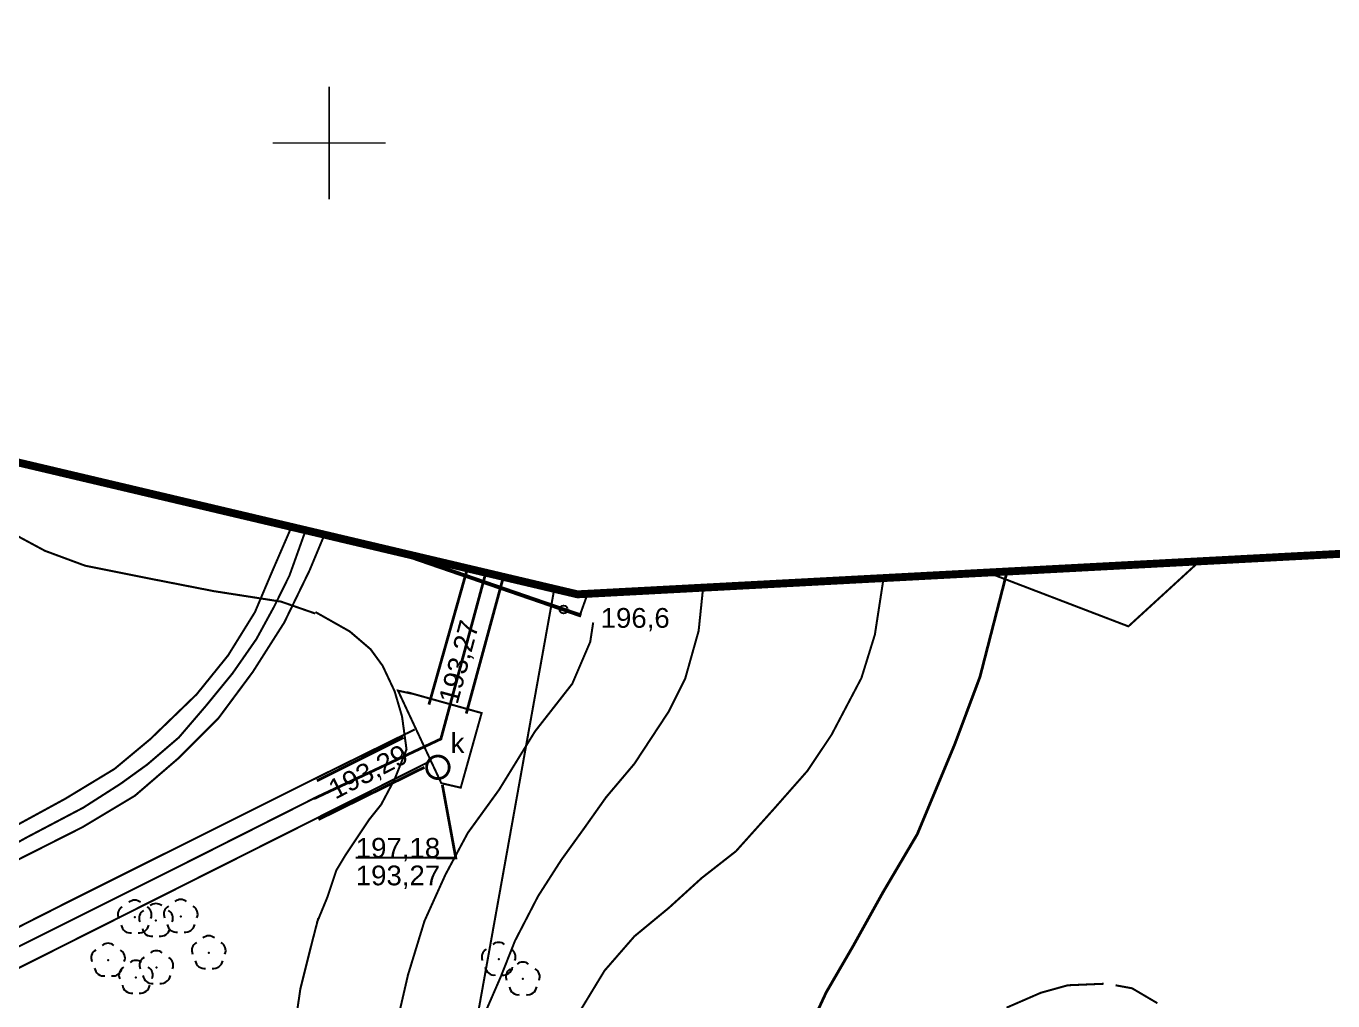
# Model space of a CAD drawing. Extents: x 7572697 to 7573818, y 5546684 to 5547005.
# Drawn here: x 7572786.6 to 7572844.5, y 5546962 to 5547005.2 of the extents above; entities that cross this region are included whole.
import ezdxf
from ezdxf.enums import TextEntityAlignment as Align

# ---------------------------------------------------------------- set-up
doc = ezdxf.new("R2010")
doc.units = 0
doc.header["$MEASUREMENT"] = 0
doc.linetypes.add('1', pattern=[2, 1, -1])
doc.linetypes.add('901', pattern=[0])
doc.styles.add('STYL_ARIAL', font='Arial', dxfattribs={"oblique": 0.1})

# ---------------------------------------------------------------- blocks, each defined once
blk = doc.blocks.new('922')
at = {"color": 0}
for centre, radius, start, end in [((0, 0.35), 0.4, 50.114, 129.886), ((-0.35, 0.1), 0.4, 119.84816, 203.51949), ((0.35, 0.1), 0.4, 336.88451, 60.15184), ((-0.2, -0.3), 0.4, 187.477, 278.47884), ((0.2, -0.275), 0.425, 262.64593, 349.62892)]:
    blk.add_arc(centre, radius, start, end, dxfattribs=at)
blk.add_point((0, 0), dxfattribs=at)

msp = doc.modelspace()

# ---------------------------------------------------------------- linework, layer by layer
at = {"color": 0}
msp.add_line((7572801.1798, 5546968.333), (7572804.8548, 5546968.333), dxfattribs=at)
at = {"color": 6, "const_width": 0.35}
msp.add_lwpolyline([(7572705, 5547005), (7572811, 5546980), (7572924, 5546986), (7573270, 5546892)], dxfattribs=at)
at = {"color": 1, "const_width": 0.065}
for points in [[(7572800, 5546997.5), (7572800, 5547002.5)], [(7572800, 5546997.5), (7572800, 5547002.5)], [(7572797.5, 5547000), (7572802.5, 5547000)], [(7572797.5, 5547000), (7572802.5, 5547000)]]:
    msp.add_lwpolyline(points, dxfattribs=at)
at = {"color": 37}
for points, const_width in [([(7572799.3881, 5546979.1494), (7572797.8667, 5546979.6786), (7572794.8902, 5546980.1416), (7572791.8475, 5546980.7369), (7572789.2016, 5546981.2661), (7572787.4157, 5546981.9275), (7572785.6959, 5546982.8536), (7572784.373, 5546983.8458), (7572783.3808, 5546984.8379), (7572782.7194, 5546985.8301), (7572782.2563, 5546986.8223)], 0.09), ([(7572798.9614, 5546982.8393), (7572798.2441, 5546980.8328), (7572797.5748, 5546979.4765), (7572796.7811, 5546978.0213), (7572795.7228, 5546976.4999), (7572794.5321, 5546975.0447), (7572793.3415, 5546973.6557), (7572791.9525, 5546972.4651), (7572790.7618, 5546971.6052), (7572789.1082, 5546970.5468), (7572786.5946, 5546969.2239), (7572784.2134, 5546967.901)], 0.09), ([(7572806.9345, 5546980.935), (7572804.9501, 5546973.5928), (7572799.3277, 5546970.947)], 0.125), ([(7572830.0194, 5546980.9747), (7572828.8288, 5546976.3445), (7572827.7043, 5546973.3415), (7572826.0507, 5546969.3727), (7572824.5293, 5546966.793), (7572823.2064, 5546964.4118), (7572822.0158, 5546962.3613), (7572821.1559, 5546960.5092)], 0.125), ([(7572816.5653, 5546980.3), (7572816.3669, 5546978.3818), (7572815.7716, 5546976.2651), (7572815.0439, 5546974.8099), (7572813.5226, 5546972.4948), (7572812.2658, 5546971.0065), (7572811.3067, 5546969.6505), (7572810.2814, 5546968.2284), (7572809.2562, 5546966.6277), (7572808.2309, 5546964.6433), (7572807.6025, 5546963.0558), (7572806.9411, 5546961.5344)], 0.09), ([(7572799.3939, 5546979.2152), (7572800.9153, 5546978.3553), (7572801.8413, 5546977.5616), (7572802.3705, 5546976.834), (7572802.8996, 5546975.7095), (7572803.2304, 5546974.585), (7572803.4288, 5546973.1298), (7572802.8996, 5546971.8069), (7572802.3043, 5546970.6824), (7572801.7751, 5546970.0209), (7572801.246, 5546969.2272), (7572800.7168, 5546968.4334), (7572800.3199, 5546967.772), (7572799.9231, 5546966.5814), (7572799.46, 5546965.4569)], 0.09), ([(7572719.0202, 5546926.6525), (7572720.8061, 5546927.7108), (7572722.5921, 5546928.5707), (7572730.1988, 5546935.4499), (7572731.191, 5546936.1113), (7572731.8525, 5546936.9448), (7572744.2879, 5546943.3609), (7572755.4004, 5546948.9172), (7572782.7318, 5546962.6358), (7572793.4474, 5546967.9936), (7572799.6122, 5546971.1025)], 0.09), ([(7572799.46, 5546947.9812), (7572799.0574, 5546951.0772), (7572798.5944, 5546953.9876), (7572798.3298, 5546957.5594), (7572798.3298, 5546959.8084), (7572798.7267, 5546962.5204), (7572799.1897, 5546964.3725), (7572799.5204, 5546965.6557)], 0.09)]:
    msp.add_lwpolyline(points, dxfattribs=dict(at, const_width=const_width))
at = {"color": 37, "linetype": '1'}
for points, const_width in [([(7572722.4597, 5546933.9153), (7572723.1212, 5546935.2382), (7572723.9149, 5546936.2965), (7572724.9071, 5546937.2226), (7572727.0238, 5546938.4794), (7572736.6149, 5546943.2419), (7572749.4472, 5546949.5919), (7572767.3992, 5546958.7332), (7572789.0817, 5546969.6869), (7572791.3968, 5546971.076), (7572793.3151, 5546972.7297), (7572795.101, 5546974.5156), (7572796.6224, 5546976.5661), (7572798.0114, 5546978.7489), (7572799.1359, 5546981.064), (7572799.7974, 5546982.6515)], 0.09), ([(7572798.3025, 5546982.9161), (7572797.4426, 5546980.9317), (7572796.715, 5546979.2119), (7572795.5244, 5546977.2937), (7572794.1353, 5546975.5739), (7572792.0848, 5546973.5895), (7572790.4973, 5546972.2666), (7572788.3145, 5546970.9437), (7572785.4041, 5546969.3562)], 0.09), ([(7572806.1408, 5546981.1996), (7572804.421, 5546975.1142)], 0.125), ([(7572806.0746, 5546974.7173), (7572807.7282, 5546980.8027)], 0.125), ([(7572824.569, 5546980.7895), (7572824.1721, 5546978.2098), (7572823.5768, 5546976.2916), (7572822.2539, 5546973.778), (7572821.1956, 5546972.1905), (7572819.7404, 5546970.5369), (7572818.0206, 5546968.6187), (7572816.4992, 5546967.4281), (7572815.044, 5546966.1051), (7572813.5227, 5546964.8484), (7572812.1997, 5546963.327), (7572811.0753, 5546961.4749)], 0.09), ([(7572811.697, 5546978.7522), (7572811.5647, 5546977.8923), (7572810.771, 5546976.0402), (7572809.1173, 5546973.9236), (7572807.5298, 5546971.3439), (7572806.1408, 5546969.4256), (7572805.1486, 5546967.5736), (7572804.2225, 5546965.523), (7572803.4949, 5546963.1418), (7572802.8996, 5546960.5621)], 0.09), ([(7572803.4486, 5546975.6665), (7572806.7559, 5546974.7405), (7572805.8298, 5546971.4332), (7572804.97, 5546971.6316), (7572803.0517, 5546975.7326), (7572803.647, 5546975.6004)], 0.09), ([(7572731.3497, 5546937.6591), (7572751.1934, 5546947.6471), (7572766.87, 5546955.4523), (7572788.2483, 5546966.2738), (7572799.0962, 5546971.6977), (7572803.7926, 5546974.0128)], 0.09), ([(7572799.46, 5546971.7408), (7572803.2965, 5546973.659)], 0.125), ([(7572804.507, 5546972.6238), (7572781.4883, 5546961.0483), (7572751.1141, 5546945.7289), (7572732.2097, 5546936.2039), (7572731.0852, 5546937.9237), (7572729.2331, 5546936.2701), (7572731.0852, 5546934.0873), (7572732.9373, 5546935.1456), (7572732.2097, 5546936.2039)], 0.09), ([(7572799.5262, 5546970.021), (7572804.2226, 5546972.3361)], 0.125), ([(7572834.3056, 5546962.7449), (7572832.7181, 5546962.6788), (7572831.5275, 5546962.348), (7572830.0061, 5546961.6866)], 0.09), ([(7572836.6868, 5546961.885), (7572835.5624, 5546962.5465), (7572834.8348, 5546962.6788)], 0.09)]:
    msp.add_lwpolyline(points, dxfattribs=dict(at, const_width=const_width))
at = {"color": 0, "linetype": '901', "const_width": 0.175}
msp.add_lwpolyline([(7572803.2965, 5546981.7685), (7572811.1678, 5546979.0565)], dxfattribs=at)
at = {"color": 0}
for points, const_width in [([(7572838.5787, 5546981.4907), (7572835.4037, 5546978.5803), (7572829.186, 5546980.9615)], 0.09), ([(7572809.964, 5546980.1942), (7572799.6784, 5546922.9251)], 0.09), ([(7572811.1017, 5546979.0565), (7572811.4324, 5546979.9825)], 0.09), ([(7572804.4145, 5546972.0406), (7572804.4044, 5546972.0549), (7572804.3949, 5546972.0695), (7572804.3858, 5546972.0844), (7572804.3773, 5546972.0996), (7572804.3693, 5546972.1152), (7572804.3619, 5546972.1309), (7572804.355, 5546972.147), (7572804.3487, 5546972.1633), (7572804.3429, 5546972.1797), (7572804.3378, 5546972.1964), (7572804.3332, 5546972.2132), (7572804.3292, 5546972.2302), (7572804.3258, 5546972.2473), (7572804.323, 5546972.2646), (7572804.3208, 5546972.2819), (7572804.3192, 5546972.2993), (7572804.3182, 5546972.3167), (7572804.3179, 5546972.3341), (7572804.3181, 5546972.3516), (7572804.3189, 5546972.369), (7572804.3204, 5546972.3864), (7572804.3224, 5546972.4037), (7572804.3251, 5546972.421), (7572804.3284, 5546972.4381), (7572804.3322, 5546972.4552), (7572804.3367, 5546972.472), (7572804.3417, 5546972.4887), (7572804.3473, 5546972.5053), (7572804.3535, 5546972.5216), (7572804.3603, 5546972.5377), (7572804.3676, 5546972.5535), (7572804.3755, 5546972.5691), (7572804.3839, 5546972.5844), (7572804.3928, 5546972.5994), (7572804.4022, 5546972.6141), (7572804.4122, 5546972.6284), (7572804.4227, 5546972.6424), (7572804.4336, 5546972.656), (7572804.445, 5546972.6692), (7572804.4568, 5546972.682), (7572804.4691, 5546972.6944), (7572804.4818, 5546972.7064), (7572804.495, 5546972.7179), (7572804.5085, 5546972.7289), (7572804.5224, 5546972.7394), (7572804.5366, 5546972.7495), (7572804.5512, 5546972.7591), (7572804.5662, 5546972.7681), (7572804.5814, 5546972.7766), (7572804.5969, 5546972.7846), (7572804.6127, 5546972.7921), (7572804.6287, 5546972.7989), (7572804.645, 5546972.8053), (7572804.6615, 5546972.811), (7572804.6782, 5546972.8162), (7572804.695, 5546972.8208), (7572804.712, 5546972.8248), (7572804.7291, 5546972.8281), (7572804.7463, 5546972.8309), (7572804.7637, 5546972.8331), (7572804.781, 5546972.8347), (7572804.7985, 5546972.8357), (7572804.8159, 5546972.8361), (7572804.8334, 5546972.8358), (7572804.8508, 5546972.835), (7572804.8682, 5546972.8335), (7572804.8855, 5546972.8315), (7572804.9028, 5546972.8288), (7572804.9199, 5546972.8256), (7572804.9369, 5546972.8217), (7572804.9538, 5546972.8172), (7572804.9705, 5546972.8122), (7572804.987, 5546972.8066), (7572805.0034, 5546972.8004), (7572805.0194, 5546972.7936), (7572805.0353, 5546972.7863), (7572805.0509, 5546972.7785), (7572805.0662, 5546972.7701), (7572805.0812, 5546972.7611), (7572805.0958, 5546972.7517), (7572805.1102, 5546972.7417), (7572805.1242, 5546972.7313), (7572805.1378, 5546972.7203), (7572805.151, 5546972.709), (7572805.1638, 5546972.6971), (7572805.1762, 5546972.6848), (7572805.1881, 5546972.6721), (7572805.1996, 5546972.659), (7572805.2107, 5546972.6454), (7572805.2212, 5546972.6315), (7572805.2313, 5546972.6173), (7572805.2408, 5546972.6027), (7572805.2499, 5546972.5878), (7572805.2584, 5546972.5725), (7572805.2664, 5546972.557), (7572805.2738, 5546972.5412), (7572805.2807, 5546972.5252), (7572805.287, 5546972.5089), (7572805.2928, 5546972.4924), (7572805.2979, 5546972.4758), (7572805.3025, 5546972.4589), (7572805.3065, 5546972.4419), (7572805.3099, 5546972.4248), (7572805.3127, 5546972.4076), (7572805.3149, 5546972.3903), (7572805.3165, 5546972.3729), (7572805.3175, 5546972.3555), (7572805.3178, 5546972.338), (7572805.3176, 5546972.3206), (7572805.3168, 5546972.3031), (7572805.3153, 5546972.2857), (7572805.3133, 5546972.2684), (7572805.3106, 5546972.2512), (7572805.3073, 5546972.234), (7572805.3035, 5546972.217), (7572805.299, 5546972.2001), (7572805.294, 5546972.1834), (7572805.2884, 5546972.1669), (7572805.2822, 5546972.1506), (7572805.2754, 5546972.1345), (7572805.2681, 5546972.1186), (7572805.2602, 5546972.1031), (7572805.2518, 5546972.0878), (7572805.2429, 5546972.0728), (7572805.2335, 5546972.0581), (7572805.2235, 5546972.0438), (7572805.213, 5546972.0298), (7572805.2021, 5546972.0162), (7572805.1907, 5546972.003), (7572805.1789, 5546971.9902), (7572805.1666, 5546971.9778), (7572805.1539, 5546971.9658), (7572805.1407, 5546971.9543), (7572805.1272, 5546971.9433), (7572805.1133, 5546971.9327), (7572805.0991, 5546971.9227), (7572805.0845, 5546971.9131), (7572805.0695, 5546971.904), (7572805.0543, 5546971.8955), (7572805.0388, 5546971.8875), (7572805.023, 5546971.8801), (7572805.007, 5546971.8732), (7572804.9907, 5546971.8669), (7572804.9742, 5546971.8612), (7572804.9575, 5546971.856), (7572804.9407, 5546971.8514), (7572804.9237, 5546971.8474), (7572804.9066, 5546971.844), (7572804.8894, 5546971.8412), (7572804.872, 5546971.839), (7572804.8547, 5546971.8374), (7572804.8372, 5546971.8365), (7572804.8198, 5546971.8361), (7572804.8023, 5546971.8363), (7572804.7849, 5546971.8372), (7572804.7675, 5546971.8386), (7572804.7502, 5546971.8407), (7572804.7329, 5546971.8433), (7572804.7158, 5546971.8466), (7572804.6988, 5546971.8505), (7572804.6819, 5546971.8549), (7572804.6652, 5546971.86), (7572804.6487, 5546971.8656), (7572804.6323, 5546971.8718), (7572804.6163, 5546971.8785), (7572804.6004, 5546971.8858), (7572804.5848, 5546971.8937), (7572804.5695, 5546971.9021), (7572804.5545, 5546971.911), (7572804.5399, 5546971.9205), (7572804.5255, 5546971.9304), (7572804.5115, 5546971.9409), (7572804.4979, 5546971.9518), (7572804.4847, 5546971.9632), (7572804.4719, 5546971.9751), (7572804.4595, 5546971.9874), (7572804.4476, 5546972.0001), (7572804.4361, 5546972.0132), (7572804.4145, 5546972.0406)], 0.125), ([(7572804.8409, 5546972.3121), (7572804.8403, 5546972.313), (7572804.8397, 5546972.3138), (7572804.8392, 5546972.3147), (7572804.8387, 5546972.3156), (7572804.8382, 5546972.3166), (7572804.8378, 5546972.3175), (7572804.8373, 5546972.3185), (7572804.837, 5546972.3195), (7572804.8366, 5546972.3205), (7572804.8363, 5546972.3215), (7572804.836, 5546972.3225), (7572804.8358, 5546972.3235), (7572804.8356, 5546972.3245), (7572804.8354, 5546972.3255), (7572804.8353, 5546972.3266), (7572804.8352, 5546972.3276), (7572804.8351, 5546972.3287), (7572804.8351, 5546972.3297), (7572804.8351, 5546972.3308), (7572804.8352, 5546972.3318), (7572804.8353, 5546972.3329), (7572804.8354, 5546972.3339), (7572804.8355, 5546972.3349), (7572804.8357, 5546972.336), (7572804.836, 5546972.337), (7572804.8362, 5546972.338), (7572804.8365, 5546972.339), (7572804.8369, 5546972.34), (7572804.8373, 5546972.341), (7572804.8377, 5546972.3419), (7572804.8381, 5546972.3429), (7572804.8386, 5546972.3438), (7572804.8391, 5546972.3447), (7572804.8396, 5546972.3456), (7572804.8402, 5546972.3465), (7572804.8408, 5546972.3474), (7572804.8414, 5546972.3482), (7572804.8421, 5546972.349), (7572804.8427, 5546972.3498), (7572804.8435, 5546972.3506), (7572804.8442, 5546972.3513), (7572804.845, 5546972.352), (7572804.8457, 5546972.3527), (7572804.8466, 5546972.3534), (7572804.8474, 5546972.354), (7572804.8482, 5546972.3546), (7572804.8491, 5546972.3552), (7572804.85, 5546972.3558), (7572804.8509, 5546972.3563), (7572804.8519, 5546972.3567), (7572804.8528, 5546972.3572), (7572804.8538, 5546972.3576), (7572804.8547, 5546972.358), (7572804.8557, 5546972.3583), (7572804.8567, 5546972.3586), (7572804.8577, 5546972.3589), (7572804.8588, 5546972.3592), (7572804.8598, 5546972.3594), (7572804.8608, 5546972.3595), (7572804.8619, 5546972.3597), (7572804.8629, 5546972.3598), (7572804.8639, 5546972.3598), (7572804.865, 5546972.3598), (7572804.866, 5546972.3598), (7572804.8671, 5546972.3598), (7572804.8681, 5546972.3597), (7572804.8692, 5546972.3596), (7572804.8702, 5546972.3594), (7572804.8712, 5546972.3592), (7572804.8723, 5546972.359), (7572804.8733, 5546972.3587), (7572804.8743, 5546972.3584), (7572804.8753, 5546972.3581), (7572804.8762, 5546972.3577), (7572804.8772, 5546972.3573), (7572804.8782, 5546972.3568), (7572804.8791, 5546972.3564), (7572804.88, 5546972.3559), (7572804.8809, 5546972.3553), (7572804.8818, 5546972.3548), (7572804.8827, 5546972.3542), (7572804.8835, 5546972.3535), (7572804.8843, 5546972.3529), (7572804.8851, 5546972.3522), (7572804.8859, 5546972.3515), (7572804.8866, 5546972.3508), (7572804.8873, 5546972.35), (7572804.888, 5546972.3492), (7572804.8887, 5546972.3484), (7572804.8893, 5546972.3476), (7572804.8899, 5546972.3467), (7572804.8905, 5546972.3458), (7572804.891, 5546972.3449), (7572804.8915, 5546972.344), (7572804.892, 5546972.3431), (7572804.8925, 5546972.3421), (7572804.8929, 5546972.3412), (7572804.8933, 5546972.3402), (7572804.8936, 5546972.3392), (7572804.8939, 5546972.3382), (7572804.8942, 5546972.3372), (7572804.8944, 5546972.3362), (7572804.8946, 5546972.3352), (7572804.8948, 5546972.3341), (7572804.8949, 5546972.3331), (7572804.895, 5546972.332), (7572804.8951, 5546972.331), (7572804.8951, 5546972.3299), (7572804.8951, 5546972.3289), (7572804.895, 5546972.3279), (7572804.895, 5546972.3268), (7572804.8948, 5546972.3258), (7572804.8947, 5546972.3247), (7572804.8945, 5546972.3237), (7572804.8942, 5546972.3227), (7572804.894, 5546972.3217), (7572804.8937, 5546972.3207), (7572804.8933, 5546972.3197), (7572804.893, 5546972.3187), (7572804.8926, 5546972.3177), (7572804.8921, 5546972.3168), (7572804.8917, 5546972.3159), (7572804.8912, 5546972.3149), (7572804.8906, 5546972.314), (7572804.89, 5546972.3132), (7572804.8895, 5546972.3123), (7572804.8888, 5546972.3115), (7572804.8882, 5546972.3106), (7572804.8875, 5546972.3098), (7572804.8868, 5546972.3091), (7572804.886, 5546972.3083), (7572804.8853, 5546972.3076), (7572804.8845, 5546972.3069), (7572804.8837, 5546972.3063), (7572804.8828, 5546972.3056), (7572804.882, 5546972.305), (7572804.8811, 5546972.3045), (7572804.8802, 5546972.3039), (7572804.8793, 5546972.3034), (7572804.8784, 5546972.3029), (7572804.8774, 5546972.3025), (7572804.8765, 5546972.3021), (7572804.8755, 5546972.3017), (7572804.8745, 5546972.3013), (7572804.8735, 5546972.301), (7572804.8725, 5546972.3008), (7572804.8715, 5546972.3005), (7572804.8704, 5546972.3003), (7572804.8694, 5546972.3001), (7572804.8684, 5546972.3), (7572804.8673, 5546972.2999), (7572804.8663, 5546972.2999), (7572804.8652, 5546972.2998), (7572804.8642, 5546972.2998), (7572804.8631, 5546972.2999), (7572804.8621, 5546972.3), (7572804.8611, 5546972.3001), (7572804.86, 5546972.3003), (7572804.859, 5546972.3005), (7572804.858, 5546972.3007), (7572804.857, 5546972.301), (7572804.856, 5546972.3013), (7572804.855, 5546972.3016), (7572804.854, 5546972.302), (7572804.853, 5546972.3024), (7572804.8521, 5546972.3028), (7572804.8511, 5546972.3033), (7572804.8502, 5546972.3038), (7572804.8493, 5546972.3043), (7572804.8484, 5546972.3049), (7572804.8476, 5546972.3055), (7572804.8467, 5546972.3061), (7572804.8459, 5546972.3068), (7572804.8451, 5546972.3075), (7572804.8444, 5546972.3082), (7572804.8436, 5546972.3089), (7572804.8429, 5546972.3097), (7572804.8422, 5546972.3105), (7572804.8409, 5546972.3121)], 0.09), ([(7572804.7517, 5546968.3144), (7572805.6116, 5546968.3144), (7572805.0163, 5546971.5555)], 0.125)]:
    msp.add_lwpolyline(points, dxfattribs=dict(at, const_width=const_width))
msp.add_circle((7572810.3874, 5546979.3254), 0.175, dxfattribs=at)

# ---------------------------------------------------------------- block references
for p in [(7572791.39, 5546965.7), (7572792.33, 5546965.55), (7572793.43, 5546965.73), (7572790.21, 5546963.79), (7572794.67, 5546964.12), (7572807.51, 5546963.83), (7572792.35, 5546963.46), (7572791.44, 5546963.03), (7572808.58, 5546962.96)]:
    msp.add_blockref('922', p, dxfattribs=at)
at = {"color": 3}
msp.add_blockref('922', (7572790.21, 5546963.79), dxfattribs=at)
msp.add_blockref('922', (7572790.21, 5546963.79), dxfattribs=at)
msp.add_blockref('922', (7572790.21, 5546963.79), dxfattribs=at)
msp.add_blockref('922', (7572790.21, 5546963.79), dxfattribs=at)

# ---------------------------------------------------------------- texts
at = {"color": 0, "style": 'STYL_ARIAL'}
for s, p in [('196,6', (7572812.0277, 5546979.3933)), ('k', (7572805.3801, 5546973.8503))]:
    msp.add_text(s, height=0.875, dxfattribs=at).set_placement(p, align=Align.TOP_LEFT)
for s, rotation, p in [('193,27', 74.9536, (7572804.8383, 5546975.3157)), ('193,29', 27.4076, (7572799.866, 5546971.6726))]:
    msp.add_text(s, height=0.875, rotation=rotation, dxfattribs=at).set_placement(p, align=Align.TOP_LEFT)
for s, p in [('197,18', (7572801.1798, 5546968.333)), ('193,27', (7572801.1798, 5546967.108))]:
    msp.add_text(s, height=0.875, dxfattribs=at).set_placement(p)

doc.saveas('drawing.dxf')
